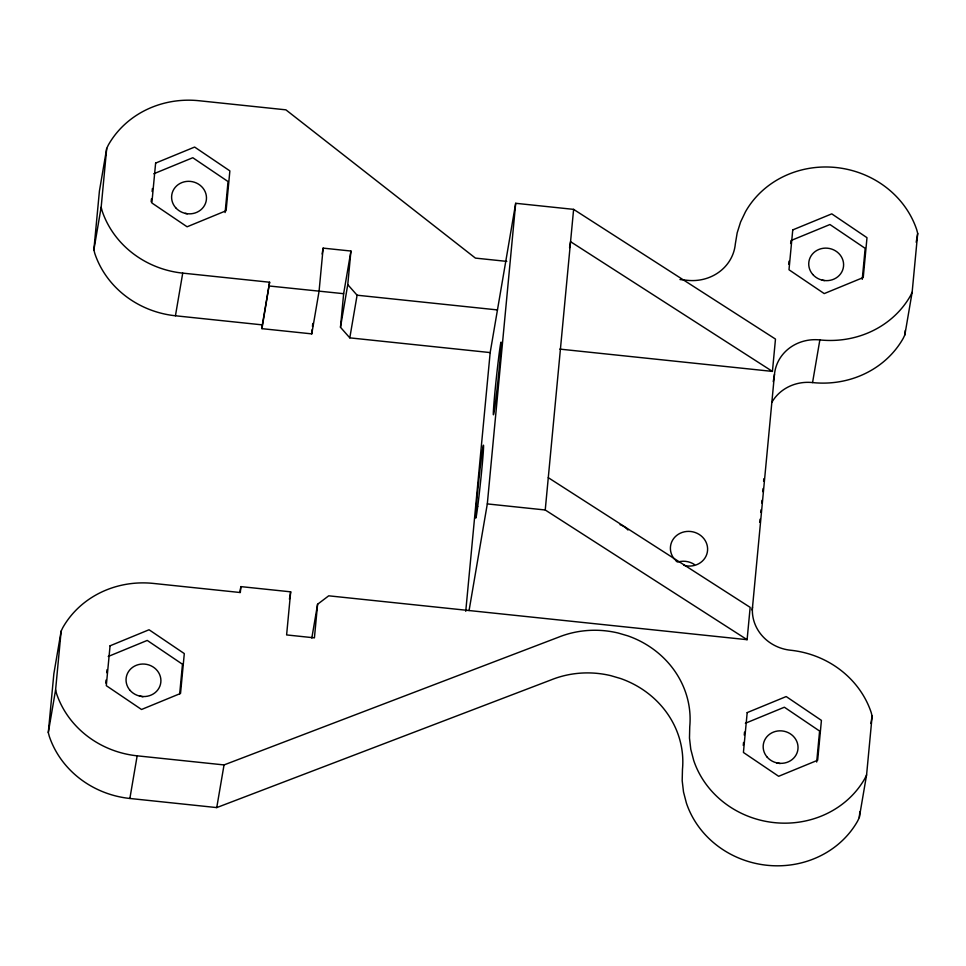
<?xml version="1.0" encoding="UTF-8"?>
<svg xmlns="http://www.w3.org/2000/svg" width="966" height="966" viewBox="0 0 966 966"><rect width="100%" height="100%" fill="white"/><g stroke="black" fill="none" stroke-linecap="round" stroke-linejoin="round"><path stroke-width="1.45" d="M679.967 279.548L687.442 280.333A44.279 41.115 9.7 0 0 735.319 244.012L737.179 232.842L740.584 222.023L745.486 211.759A93.207 86.542 9.7 0 1 836.133 167.529A93.207 86.542 9.7 0 1 916.722 229.715L917.7 233.446L912.145 292.227L910.503 295.681A93.207 86.542 9.7 0 1 819.856 339.923A41.949 38.942 9.7 0 0 774.49 374.337L752.526 607.071A41.949 38.942 9.7 0 0 790.562 650.227A93.207 86.542 9.7 0 1 871.163 712.413L872.129 716.144L866.587 774.925L859.293 817.586L857.639 821.04A93.207 86.542 9.7 0 1 766.992 865.27A93.207 86.542 9.7 0 1 686.403 803.084L683.517 791.999L682.189 780.697L682.467 769.359A93.207 86.542 9.7 0 0 620.679 678.555L610.862 675.669A93.207 86.542 9.7 0 0 550.886 679.979L216.746 807.588L129.867 798.471A93.207 86.542 9.7 0 1 49.278 736.285L48.3 732.554L53.855 673.773L61.136 631.124L62.79 627.659A93.207 86.542 9.7 0 1 153.437 583.428L240.317 592.532L240.872 586.616L290.681 591.832L286.612 634.928L314.421 637.85L317.585 604.257L328.718 595.817L747.104 639.685L750.159 607.36L548.277 477.663M106.707 148.414L101.164 207.195L102.13 210.938A93.207 86.542 9.7 0 0 182.731 273.124L269.611 282.229L262.317 324.878L175.438 315.773A93.207 86.542 9.7 0 1 94.837 253.587L93.871 249.856L99.413 191.075L106.707 148.414L108.361 144.96A93.207 86.542 9.7 0 1 199.008 100.73L285.888 109.834L475.417 258.103L506.776 261.388M48.3 732.554L55.593 689.905L61.136 631.124M105.729 683.047L106.006 680.088M106.707 672.71L106.984 669.752M151.155 201.822L151.433 198.863M152.133 191.485L152.411 188.527M179.688 693.781L182.477 664.246L147.243 640.422L108.24 656.469M225.114 212.556L228.048 181.548L192.802 157.724L153.811 173.759M559.821 349.112L772.426 371.403L775.481 339.078L573.611 209.368L515.687 203.295L490.173 352.578L349.801 337.858L340.479 327.281L347.76 284.62L350.936 251.039L323.139 248.129L319.07 291.225L311.776 333.874L261.967 328.657L262.317 324.878M261.967 328.657L269.611 282.229M311.776 333.874L312.199 329.418M312.477 326.448L312.755 323.477M340.479 327.281L343.642 293.688L350.936 251.039M465.745 611.309L490.173 352.578M469.078 610.536L487.311 503.914L515.687 203.295M747.104 639.685L545.235 509.988L573.611 209.368M743.277 745.414L743.554 742.456M744.255 735.078L744.532 732.119M788.703 264.189L788.981 261.231M790.659 243.517L790.937 240.558M816.681 762.053L819.603 731.045L784.368 707.221L745.366 723.268M862.24 279.355L865.174 248.347L829.939 224.523L792.325 239.991M859.293 817.586L859.849 811.706M771.774 402.472A41.949 38.942 9.7 0 1 812.563 382.572A93.207 86.542 9.7 0 0 903.21 338.341L904.864 334.876L905.275 330.469M93.871 249.856L101.164 207.195M175.438 315.773L182.731 273.124M129.867 798.471L137.16 755.823A93.207 86.542 9.7 0 1 56.559 693.636L55.593 689.905M239.87 592.496L240.872 586.616M216.746 807.588L224.04 764.927L558.179 637.331A93.207 86.542 9.7 0 1 618.155 633.02L627.972 635.906A93.207 86.542 9.7 0 1 689.748 726.71L689.482 738.048L690.799 749.35L693.697 760.435A93.207 86.542 9.7 0 0 774.285 822.621A93.207 86.542 9.7 0 0 864.932 778.391L866.587 774.925M322.125 254.01L323.139 248.129M289.426 599.186L290.681 591.832M349.801 337.858L357.094 295.21L347.76 284.62M311.813 638.091L317.585 604.257M569.542 247.622L570.556 241.693L772.426 371.403M773.235 381.691L774.49 374.337M752.019 610.005L752.526 607.071M812.563 382.572L819.856 339.923M916.191 242.273L917.7 233.446M904.864 334.876L912.145 292.227M870.873 723.498L872.129 716.144M269.248 285.996L343.642 293.688M357.094 295.21L497.466 309.929M487.311 503.914L545.235 509.988M137.16 755.823L224.04 764.927M620.075 524.683A18.644 17.303 9.7 0 1 627.96 530.008M674.751 559.543A18.644 17.303 9.7 0 1 682.274 532.399A18.644 17.303 9.7 0 1 707.595 548.398A18.644 17.303 9.7 0 1 683.783 565.255M677.359 561.983A18.644 17.303 9.7 0 1 675.56 560.401M763.792 478.762A36.708 0.954 -84 0 1 763.623 481.273M763.068 488.542A36.708 0.954 -84 0 1 762.79 491.67M761.993 500.352A36.708 0.954 -84 0 1 761.727 502.984M761.039 509.758A36.708 0.954 -84 0 1 760.761 512.475M760.025 519.237A36.708 0.954 -84 0 1 759.687 522.292M776.664 762.911A17.473 16.229 9.7 0 1 780.021 763.587M678.313 561.91A18.644 17.303 9.7 0 1 694.578 564.615M185.098 213.414A17.473 16.229 9.7 0 1 187.356 213.788M139.527 696.112A17.473 16.229 9.7 0 1 142.896 696.788M822.235 280.212A17.473 16.229 9.7 0 1 824.481 280.587M110.064 645.807L106.296 685.667L141.531 709.491L180.533 693.455L184.301 653.584L149.054 629.76L110.064 645.807M155.623 163.097L151.867 202.969L187.102 226.793L226.104 210.745L229.872 170.885L194.625 147.061L155.623 163.097M747.189 712.606L743.422 752.466L778.656 776.29L817.659 760.254L821.426 720.382L786.191 696.558L747.189 712.606M792.76 229.896L788.993 269.768L824.227 293.592L863.23 277.544L866.997 237.684L831.762 213.86L792.76 229.896M175.679 207.726A17.473 16.229 9.7 0 0 205.432 203.524A17.473 16.229 9.7 0 0 186.015 181.499A17.473 16.229 9.7 0 0 175.679 207.726M812.804 274.525A17.473 16.229 9.7 0 0 842.557 270.323A17.473 16.229 9.7 0 0 823.153 248.298A17.473 16.229 9.7 0 0 812.804 274.525M767.233 757.223A17.473 16.229 9.7 0 0 796.986 753.033A17.473 16.229 9.7 0 0 777.582 731.008A17.473 16.229 9.7 0 0 767.233 757.223M130.108 690.424A17.473 16.229 9.7 0 0 159.861 686.234A17.473 16.229 9.7 0 0 140.444 664.21A17.473 16.229 9.7 0 0 130.108 690.424M477.711 506.51A36.708 0.954 -84 0 0 483.568 446.014A36.708 0.954 -84 0 0 477.602 492.153A36.708 0.954 -84 0 0 477.711 506.51M495.606 401.228A36.708 0.954 -84 0 0 501.161 342.447A36.708 0.954 -84 0 0 494.942 391.991A36.708 0.954 -84 0 0 495.606 401.228"/></g></svg>
